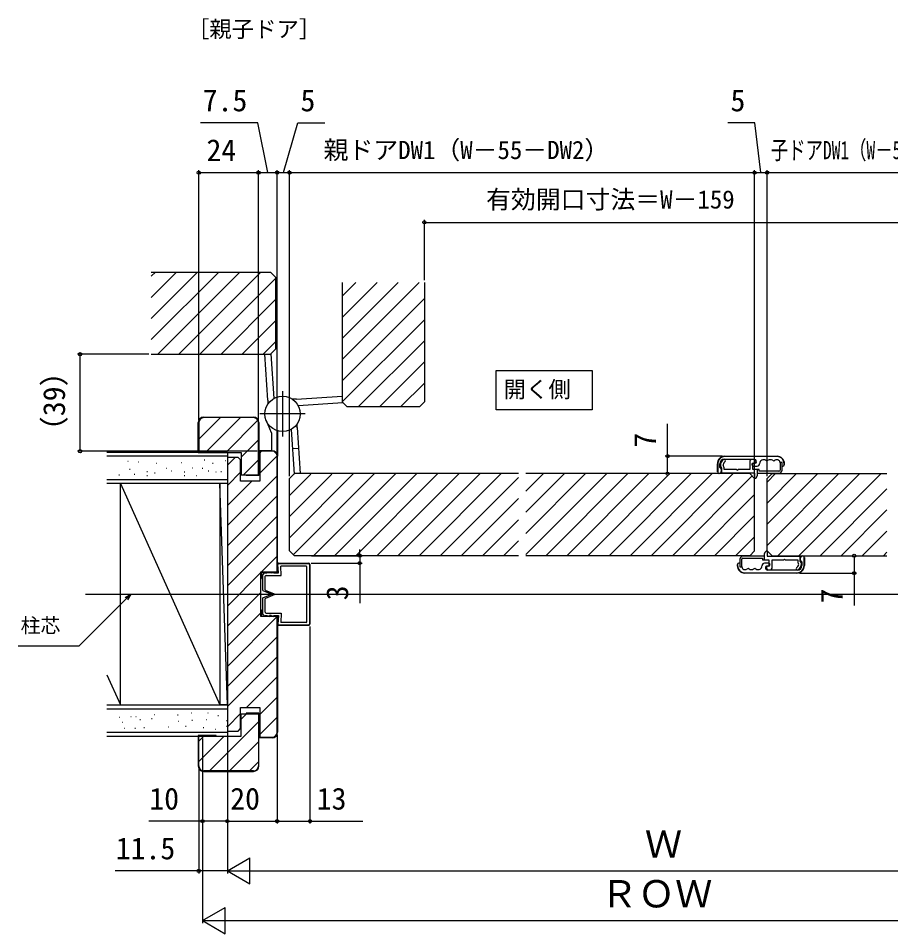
# Model space of a CAD drawing. Units: millimetres, scale not verified. Extents: x -525 to 525, y -783 to 779.
# Drawn here: x -85.1 to 265.7, y -470.6 to -102.6 of the extents above; entities that cross this region are included whole.
import ezdxf
from ezdxf.enums import TextEntityAlignment as Align

# ---------------------------------------------------------------- set-up
doc = ezdxf.new("R2010")
doc.units = ezdxf.units.MM
doc.header["$LTSCALE"] = 4
for name, color, linetype in [('0-2_USER1', 3, 'Continuous'), ('0-4_YKK_12', 2, 'Continuous'), ('0-5_YKK_13', 4, 'Continuous'), ('0-7_YKK_D', 6, 'Continuous'), ('0-9_YSS_K', 3, 'Continuous'), ('0-A_YSS_KE', 3, 'Continuous')]:
    doc.layers.add(name, color=color, linetype=linetype)
doc.styles.add('ＭＳ ゴシック', font='')
doc.styles.get('ＭＳ ゴシック').set_extended_font_data('MS Gothic')

msp = doc.modelspace()

# ---------------------------------------------------------------- linework, layer by layer
at = {"layer": '0-2_USER1'}
for p, q in [((107.066, -244.229), (145.679, -244.229)), ((107.066, -260.053), (107.066, -244.229)), ((145.679, -244.229), (145.679, -260.053)), ((145.679, -260.053), (107.066, -260.053))]:
    msp.add_line(p, q, dxfattribs=at)
at = {"layer": '0-4_YKK_12'}
for p, q in [((-31.601, -204.667), (16.399, -204.667)), ((-31.601, -206.326), (-29.942, -204.667)), ((-31.601, -214.812), (-21.457, -204.667)), ((-31.601, -223.297), (-12.972, -204.667)), ((-31.601, -231.782), (-4.487, -204.667)), ((-29.001, -237.667), (3.999, -204.667)), ((-20.516, -237.667), (12.484, -204.667)), ((18.399, -206.667), (16.399, -204.667)), ((-12.031, -237.667), (18.399, -207.238)), ((18.399, -206.667), (18.399, -235.667)), ((45.199, -208.867), (45.199, -256.867)), ((45.199, -214.379), (50.71, -208.867)), ((45.199, -222.865), (59.196, -208.867)), ((45.199, -231.35), (67.681, -208.867)), ((45.199, -239.835), (76.166, -208.867)), ((78.199, -208.867), (78.199, -256.867)), ((-3.545, -237.667), (18.399, -215.723)), ((45.199, -248.32), (78.199, -215.32)), ((4.94, -237.667), (18.399, -224.209)), ((45.199, -256.806), (78.199, -223.806)), ((13.425, -237.667), (18.399, -232.694)), ((51.622, -258.867), (78.199, -232.291)), ((-31.601, -237.667), (16.399, -237.667)), ((18.399, -235.667), (16.399, -237.667)), ((60.107, -258.867), (78.199, -240.776)), ((68.593, -258.867), (78.199, -249.262)), ((21.199, -252.567), (21.199, -270.767)), ((47.199, -258.867), (45.199, -256.867)), ((76.199, -258.867), (78.199, -256.867)), ((76.199, -258.867), (47.199, -258.867)), ((30.299, -261.667), (12.099, -261.667)), ((23.942, -294.432), (32.517, -285.858)), ((23.999, -287.667), (25.999, -285.667)), ((24.003, -302.857), (41.021, -285.839)), ((24.063, -311.282), (49.526, -285.819)), ((25.592, -318.239), (58.031, -285.8)), ((115.999, -285.667), (25.999, -285.667)), ((33.648, -318.667), (66.536, -285.78)), ((42.134, -318.667), (75.04, -285.761)), ((50.619, -318.667), (83.545, -285.742)), ((59.104, -318.667), (92.05, -285.722)), ((67.59, -318.667), (100.554, -285.703)), ((76.075, -318.667), (109.059, -285.683)), ((208.999, -285.667), (118.999, -285.667)), ((118.999, -292.714), (126.045, -285.667)), ((118.999, -301.2), (134.531, -285.667)), ((118.999, -309.685), (143.016, -285.667)), ((118.999, -318.17), (151.501, -285.667)), ((126.987, -318.667), (159.987, -285.667)), ((135.472, -318.667), (168.472, -285.667)), ((143.957, -318.667), (176.957, -285.667)), ((152.442, -318.667), (185.442, -285.667)), ((160.928, -318.667), (193.928, -285.667)), ((169.413, -318.667), (202.413, -285.667)), ((177.898, -318.667), (209.948, -286.617)), ((210.999, -287.667), (208.999, -285.667)), ((215.999, -287.667), (217.999, -285.667)), ((215.999, -289.052), (219.384, -285.667)), ((215.999, -297.538), (227.869, -285.667)), ((215.999, -306.023), (236.354, -285.667)), ((215.999, -314.508), (244.839, -285.667)), ((217.999, -285.667), (264.191, -285.667)), ((220.325, -318.667), (253.325, -285.667)), ((228.81, -318.667), (261.81, -285.667)), ((23.999, -316.667), (23.999, -287.667)), ((84.56, -318.667), (115.999, -287.229)), ((210.999, -316.667), (210.999, -287.667)), ((215.999, -316.667), (215.999, -287.667)), ((186.384, -318.667), (210.999, -294.052)), ((237.295, -318.667), (264.191, -291.772)), ((93.045, -318.667), (115.999, -295.714)), ((245.781, -318.667), (264.191, -300.257)), ((101.531, -318.667), (115.999, -304.2)), ((194.869, -318.667), (210.999, -302.538)), ((254.266, -318.667), (264.191, -308.743)), ((110.016, -318.667), (115.999, -312.685)), ((203.354, -318.667), (210.999, -311.023)), ((23.999, -316.667), (25.999, -318.667)), ((115.999, -318.667), (25.999, -318.667)), ((208.999, -318.667), (118.999, -318.667)), ((210.999, -316.667), (208.999, -318.667)), ((215.999, -316.667), (217.999, -318.667)), ((217.999, -318.667), (264.191, -318.667)), ((262.751, -318.667), (264.191, -317.228)), ((19.29, -324.693), (19.199, -322.196)), ((19.699, -321.666), (31.699, -321.666)), ((32.199, -322.166), (32.199, -346.166)), ((-58.051, -334.167), (411.836, -334.167)), ((19.199, -346.136), (19.29, -343.638)), ((31.699, -346.666), (19.699, -346.666))]:
    msp.add_line(p, q, dxfattribs=at)
for centre, start, end in [((19.699, -322.166), 90, 183.44813), ((31.699, -322.166), 0, 90), ((19.699, -346.166), 176.55187, 270), ((31.699, -346.166), 270, 0)]:
    msp.add_arc(centre, 0.5, start, end, dxfattribs=at)
at = {"layer": '0-5_YKK_13'}
for p, q in [((15.323, -256.142), (14.106, -237.667)), ((17.782, -255.444), (16.598, -237.468)), ((15.321, -256.111), (15.315, -257.693)), ((26.755, -255.79), (25.173, -255.784)), ((26.724, -255.792), (45.199, -254.575)), ((27.423, -258.251), (45.398, -257.067)), ((16.699, -269.271), (14.688, -264.5)), ((19.06, -268.438), (19.199, -268.767)), ((24.615, -267.891), (25.799, -285.867)), ((27.074, -267.193), (28.291, -285.667)), ((27.076, -267.224), (27.082, -265.642)), ((16.699, -269.271), (16.699, -276.667)), ((19.199, -268.767), (19.199, -278.667)), ((27.627, -275.579), (25.132, -275.744)), ((199.002, -278.667), (220.002, -278.667)), ((220.002, -278.817), (199.002, -278.817)), ((196.002, -284.987), (196.002, -281.667)), ((196.152, -281.667), (196.152, -285.217)), ((197.002, -283.167), (197.002, -281.667)), ((198.802, -279.867), (210.702, -279.867)), ((210.482, -280.024), (209.702, -280.024)), ((210.402, -281.467), (211.202, -281.467)), ((210.402, -282.667), (212.002, -282.667)), ((210.602, -281.467), (210.889, -281.467)), ((211.702, -280.867), (211.702, -280.967)), ((222.002, -281.167), (221.187, -281.167)), ((221.202, -281.361), (221.202, -284.224)), ((222.002, -284.224), (222.002, -281.167)), ((222.002, -282.667), (222.352, -282.667)), ((222.852, -282.167), (222.852, -281.667)), ((223.002, -282.167), (223.002, -281.667)), ((196.602, -285.667), (196.704, -285.667)), ((197.702, -283.36), (197.702, -285.524)), ((203.698, -284.024), (204.002, -284.327)), ((204.002, -284.327), (204.305, -284.024)), ((212.002, -285.524), (212.002, -286.524)), ((212.002, -285.524), (220.702, -285.524)), ((220.702, -284.724), (212.802, -284.724)), ((205.002, -320.111), (205.002, -323.167)), ((205.802, -322.974), (205.802, -320.111)), ((215.002, -318.811), (206.302, -318.811)), ((206.302, -319.611), (214.202, -319.611)), ((215.002, -318.811), (215.002, -317.811)), ((223.002, -320.008), (222.698, -320.311)), ((223.305, -320.311), (223.002, -320.008)), ((229.302, -320.975), (229.302, -318.811)), ((230.402, -318.667), (230.3, -318.667)), ((230.852, -322.667), (230.852, -319.117)), ((231.002, -319.348), (231.002, -322.667)), ((19.499, -325.566), (19.349, -322.187)), ((19.699, -321.816), (31.699, -321.816)), ((30.699, -322.866), (20.442, -322.866)), ((20.614, -326.616), (20.442, -322.866)), ((30.999, -345.166), (30.999, -323.166)), ((32.049, -322.166), (32.049, -346.166)), ((204.002, -322.167), (204.002, -322.667)), ((204.152, -322.167), (204.152, -322.667)), ((205.002, -321.667), (204.652, -321.667)), ((205.002, -323.167), (205.816, -323.167)), ((216.602, -321.667), (215.002, -321.667)), ((215.302, -323.467), (215.302, -323.367)), ((216.602, -322.867), (215.802, -322.867)), ((216.402, -322.867), (216.115, -322.867)), ((230.002, -321.167), (230.002, -322.667)), ((14.199, -325.166), (13.199, -326.166)), ((13.199, -332.666), (13.199, -326.166)), ((14.199, -325.166), (14.199, -325.566)), ((14.199, -325.566), (14.899, -325.566)), ((14.249, -332.353), (14.249, -326.916)), ((14.549, -326.616), (20.614, -326.616)), ((14.899, -325.566), (15.899, -325.166)), ((15.899, -325.166), (15.899, -325.566)), ((16.599, -325.566), (15.899, -325.566)), ((16.599, -325.566), (17.599, -325.166)), ((17.599, -325.166), (17.599, -325.566)), ((17.699, -325.566), (19.499, -325.566)), ((207.002, -325.517), (228.002, -325.517)), ((228.002, -325.667), (207.002, -325.667)), ((228.202, -324.467), (216.302, -324.467)), ((216.522, -324.311), (217.302, -324.311)), ((13.199, -332.666), (16.875, -334.166)), ((13.199, -335.666), (16.875, -334.166)), ((14.435, -332.63), (18.199, -334.166)), ((14.435, -335.701), (18.199, -334.166)), ((13.199, -342.166), (13.199, -335.666)), ((14.249, -341.416), (14.249, -335.979)), ((14.199, -343.166), (13.199, -342.166)), ((14.549, -341.716), (20.614, -341.716)), ((20.614, -341.716), (20.442, -345.466)), ((14.199, -343.166), (14.199, -342.766)), ((14.199, -342.766), (14.899, -342.766)), ((14.899, -342.766), (15.899, -343.166)), ((15.899, -343.166), (15.899, -342.766)), ((16.599, -342.766), (15.899, -342.766)), ((16.599, -342.766), (17.599, -343.166)), ((17.599, -343.166), (17.599, -342.766)), ((17.699, -342.766), (19.499, -342.766)), ((19.499, -342.766), (19.349, -346.145)), ((30.699, -345.466), (20.442, -345.466)), ((19.699, -346.516), (31.699, -346.516))]:
    msp.add_line(p, q, dxfattribs=at)
for points in [[(209.002, -280.724), (209.002, -284.024), (204.305, -284.024)], [(212.002, -284.024), (210.302, -284.024), (210.302, -281.767)], [(211.002, -287.524), (211.002, -285.524), (197.702, -285.524)], [(203.698, -284.024), (198.702, -284.024), (198.702, -283.36)], [(212.802, -284.724), (212.802, -284.024), (212.002, -284.024), (212.002, -285.524)], [(214.202, -319.611), (214.202, -320.311), (215.002, -320.311), (215.002, -318.811)], [(216.002, -316.811), (216.002, -318.811), (229.302, -318.811)], [(215.002, -320.311), (216.702, -320.311), (216.702, -322.567)], [(218.002, -323.611), (218.002, -320.311), (222.698, -320.311)], [(223.305, -320.311), (228.302, -320.311), (228.302, -320.975)]]:
    msp.add_lwpolyline(points, dxfattribs=at)
msp.add_circle((21.199, -261.667), 7.1, dxfattribs=at)
for centre, radius, start, end in [((199.002, -281.667), 3, 90, 180), ((199.002, -281.667), 2.85, 90, 180), ((220.002, -281.667), 3, 0, 90), ((220.002, -281.667), 2.85, 0, 90), ((196.342, -284.357), 1.36, 285.44548, 60.96826), ((198.802, -281.667), 1.8, 90, 180), ((200.202, -282.495), 3, 124.0562, 180), ((197.702, -282.494), 0.5, 180, 240), ((197.202, -283.36), 0.5, 0, 60), ((198.801, -282.159), 0.5, 169.40954, 216.91254), ((200.275, -282.434), 2, 124.0562, 169.40954), ((197.202, -283.36), 1.5, 0, 36.91254), ((198.802, -280.424), 0.5, 315, 124.0562), ((209.702, -280.724), 0.7, 90, 180), ((210.402, -282.067), 0.6, 90, 180), ((210.402, -282.067), 0.6, 180, 270), ((210.602, -281.767), 0.3, 90, 180), ((210.482, -280.844), 0.82, 321.50697, 90), ((210.702, -280.867), 1, 0, 90), ((210.889, -281.167), 0.3, 270, 321.50697), ((211.202, -280.967), 0.5, 270, 0), ((212.002, -281.667), 1, 270, 0), ((214.602, -281.667), 1.6, 56.99128, 180), ((215.952, -279.589), 0.878, 236.99128, 303.00872), ((217.302, -281.667), 1.6, 56.99128, 123.00872), ((218.652, -279.589), 0.878, 236.99128, 305.32907), ((219.908, -281.361), 1.294, 8.62056, 125.32907), ((219.908, -281.361), 1.294, 0, 8.62056), ((222.352, -282.167), 0.5, 270, 0), ((196.602, -285.217), 0.45, 180, 270), ((211.002, -286.524), 1, 270, 0), ((220.702, -284.224), 1.3, 270, 0), ((220.702, -284.224), 0.5, 270, 0), ((206.302, -320.111), 1.3, 90, 180), ((206.302, -320.111), 0.5, 90, 180), ((216.002, -317.811), 1, 90, 180), ((230.662, -319.978), 1.36, 105.44548, 240.96826), ((230.402, -319.117), 0.45, 0, 90), ((19.699, -322.166), 0.35, 90, 183.44813), ((30.699, -323.166), 0.3, 0, 90), ((31.699, -322.166), 0.35, 0, 90), ((207.002, -322.667), 3, 180, 270), ((204.652, -322.167), 0.5, 90, 180), ((207.002, -322.667), 2.85, 180, 270), ((207.096, -322.974), 1.294, 180, 188.62056), ((207.096, -322.974), 1.294, 188.62056, 305.32907), ((212.402, -322.667), 1.6, 236.99128, 0), ((215.002, -322.667), 1, 90, 180), ((215.802, -323.367), 0.5, 90, 180), ((216.302, -323.467), 1, 180, 270), ((216.522, -323.491), 0.82, 141.50697, 270), ((216.115, -323.167), 0.3, 90, 141.50697), ((216.402, -322.567), 0.3, 270, 0), ((216.602, -322.267), 0.6, 0, 90), ((216.602, -322.267), 0.6, 270, 0), ((217.302, -323.611), 0.7, 270, 0), ((228.202, -323.911), 0.5, 135, 304.0562), ((226.728, -321.901), 2, 304.0562, 349.40954), ((228.002, -322.667), 2.85, 270, 0), ((228.002, -322.667), 3, 270, 0), ((228.202, -322.667), 1.8, 270, 0), ((229.802, -320.975), 1.5, 180, 216.91254), ((226.802, -321.84), 3, 304.0562, 0), ((228.203, -322.176), 0.5, 349.40954, 36.91254), ((229.802, -320.975), 0.5, 180, 240), ((229.302, -321.841), 0.5, 0, 60), ((14.549, -326.916), 0.3, 90, 180), ((208.352, -324.746), 0.878, 56.99128, 125.32907), ((209.702, -322.667), 1.6, 236.99128, 303.00872), ((211.052, -324.746), 0.878, 56.99128, 123.00872), ((14.549, -332.353), 0.3, 180, 247.805), ((14.549, -335.979), 0.3, 112.195, 180), ((14.549, -341.416), 0.3, 180, 270), ((30.699, -345.166), 0.3, 270, 0), ((19.699, -346.166), 0.35, 176.55187, 270), ((31.699, -346.166), 0.35, 270, 0)]:
    msp.add_arc(centre, radius, start, end, dxfattribs=at)
at = {"layer": '0-7_YKK_D'}
for p, q in [((-12.501, -264.167), (-12.501, -163.688)), ((11.499, -164.688), (-12.501, -164.688)), ((11.499, -264.167), (11.499, -163.667)), ((11.499, -264.167), (11.499, -163.688)), ((11.499, -164.667), (18.999, -164.667)), ((18.999, -277.667), (18.999, -163.667)), ((18.999, -277.667), (18.999, -163.667)), ((18.999, -164.667), (23.999, -164.667)), ((23.999, -286.667), (23.999, -163.667)), ((23.999, -286.667), (23.999, -163.667)), ((23.999, -164.667), (210.999, -164.667)), ((210.999, -286.667), (210.999, -163.667)), ((210.999, -286.667), (210.999, -163.667)), ((210.999, -164.667), (215.999, -164.667)), ((215.999, -286.667), (215.999, -163.667)), ((215.999, -286.667), (215.999, -163.667)), ((215.999, -164.667), (330.999, -164.667)), ((78.199, -207.867), (78.199, -183.667)), ((78.199, -184.667), (276.799, -184.667)), ((-32.601, -237.667), (-61.218, -237.667)), ((-60.218, -276.667), (-60.218, -237.667)), ((10.999, -276.667), (-61.218, -276.667)), ((198.002, -278.667), (175.002, -278.667)), ((195.602, -285.667), (175.002, -285.667)), ((52.199, -318.667), (52.199, -316.117)), ((32.873, -318.667), (53.199, -318.667)), ((52.199, -318.667), (52.199, -321.669)), ((231.402, -318.667), (252.002, -318.667)), ((32.752, -321.669), (53.199, -321.669)), ((52.199, -321.669), (52.199, -337.723)), ((229.002, -325.667), (252.002, -325.667)), ((32.199, -347.166), (32.199, -426.366)), ((-11.001, -392.167), (-11.001, -466.366)), ((-11.001, -392.167), (-11.001, -426.366)), ((-1.001, -390.166), (-1.001, -446.366)), ((-1.001, -390.166), (-1.001, -426.366)), ((-1.001, -390.667), (-1.001, -446.366)), ((18.998, -390.721), (18.998, -426.366)), ((18.998, -390.721), (18.998, -426.366)), ((-1.001, -400.165), (-1.001, -426.366)), ((-12.501, -404.167), (-12.501, -446.366)), ((-1.001, -425.366), (18.998, -425.366)), ((-1.001, -445.366), (8.092, -440.116)), ((8.092, -450.616), (8.092, -440.116)), ((-1.001, -445.366), (8.092, -450.616)), ((-1.001, -445.366), (17.185, -445.366)), ((9.499, -445.366), (345.499, -445.366)), ((-11.001, -465.366), (-1.908, -460.116)), ((-1.908, -470.616), (-1.908, -460.116)), ((-11.001, -465.366), (-1.908, -470.616)), ((-11.001, -465.366), (7.185, -465.366)), ((-0.501, -465.366), (355.499, -465.366))]:
    msp.add_line(p, q, dxfattribs=at)
for points in [[(15.249, -164.667), (11.189, -144.667), (-11.765, -144.667)], [(21.499, -164.667), (27.273, -144.667), (38.228, -144.667)], [(213.499, -164.667), (211.108, -144.667), (200.153, -144.667)], [(176.002, -285.667), (176.002, -278.667), (176.002, -265.64)], [(251.002, -318.667), (251.002, -325.667), (251.002, -338.695)], [(-39.848, -334.167), (-41.652, -335.971), (-60.668, -354.987), (-85.06, -354.987)], [(-42.135, -335.487), (-39.848, -334.167), (-41.168, -336.454)], [(-1.001, -425.366), (-11.001, -425.366), (-32.551, -425.366)], [(18.998, -425.366), (32.199, -425.366), (53.476, -425.366)], [(-1.001, -445.366), (-12.501, -445.366), (-46.051, -445.366)]]:
    msp.add_lwpolyline(points, dxfattribs=at)
for centre in [(-12.501, -164.688), (11.499, -164.667), (11.499, -164.688), (18.999, -164.667), (18.999, -164.667), (23.999, -164.667), (23.999, -164.667), (210.999, -164.667), (210.999, -164.667), (215.999, -164.667), (215.999, -164.667), (78.199, -184.667), (-60.218, -237.667), (-60.218, -276.667), (176.002, -278.667), (176.002, -285.667), (52.199, -318.667), (251.002, -318.667), (52.199, -321.669), (251.002, -325.667), (-11.001, -425.366), (-1.001, -425.366), (-1.001, -425.366), (18.998, -425.366), (18.998, -425.366), (32.199, -425.366), (-12.501, -445.366)]:
    msp.add_circle(centre, 0.637, dxfattribs=at)
at = {"layer": '0-9_YSS_K'}
for p, q in [((-12.501, -271.852), (-3.817, -263.167)), ((-9.735, -277.167), (4.265, -263.167)), ((-1.653, -277.167), (11.272, -264.243)), ((4.499, -279.098), (11.499, -272.098)), ((-1.001, -277.167), (-49.431, -277.167)), ((-1.001, -278.667), (-49.431, -278.667)), ((-1.001, -277.167), (-1.001, -289.667)), ((-1.001, -282.33), (2.163, -279.166)), ((11.999, -277.412), (12.745, -276.666)), ((11.999, -285.494), (18.992, -278.501)), ((-41.062, -280.629), (-40.862, -280.629)), ((-36.872, -280.89), (-36.672, -280.89)), ((-29.539, -281.414), (-29.339, -281.414)), ((-19.492, -281.152), (-19.292, -281.152)), ((-15.069, -283.314), (-14.869, -283.314)), ((-10.326, -280.105), (-10.126, -280.105)), ((-6.921, -281.414), (-6.721, -281.414)), ((-1.945, -280.367), (-1.745, -280.367)), ((5.512, -286.167), (11.499, -280.181)), ((-44.592, -286.183), (-44.392, -286.183)), ((-40.289, -283.929), (-40.089, -283.929)), ((-38.443, -285.866), (-38.243, -285.866)), ((-33.322, -284.749), (-33.122, -284.749)), ((-33.322, -286.388), (-33.122, -286.388)), ((-30.248, -285.363), (-30.048, -285.363)), ((-25.479, -283.519), (-25.279, -283.519)), ((-23.47, -284.544), (-23.27, -284.544)), ((-18.347, -284.954), (-18.147, -284.954)), ((-18.347, -286.388), (-18.147, -286.388)), ((-13.468, -286.39), (-13.268, -286.39)), ((-11.111, -283.509), (-10.911, -283.509)), ((-8.717, -284.544), (-8.517, -284.544)), ((-5.643, -284.954), (-5.443, -284.954)), ((-3.594, -284.749), (-3.394, -284.749)), ((-1.001, -290.412), (4.299, -285.112)), ((-1.001, -306.577), (18.999, -286.577)), ((-1.001, -288.167), (-49.431, -288.167)), ((-1.001, -289.667), (-49.431, -289.667)), ((-44.001, -378.667), (-44.001, -289.667)), ((-44.001, -289.667), (-4.001, -378.667)), ((-4.001, -289.667), (-4.001, -378.667)), ((-1.001, -289.667), (-4.001, -289.667)), ((-1.001, -298.494), (8.827, -288.666)), ((-1.001, -289.667), (-1.001, -378.667)), ((-1.001, -314.659), (18.999, -294.659)), ((-1.001, -322.741), (18.999, -302.741)), ((-1.001, -330.823), (18.999, -310.823)), ((12.738, -325.166), (18.999, -318.906)), ((-1.001, -338.906), (12.499, -325.406)), ((-1.001, -346.988), (12.499, -333.488)), ((-1.001, -355.07), (12.499, -341.57)), ((-1.001, -363.152), (18.985, -343.166)), ((-1.001, -371.235), (18.999, -351.235)), ((-1.001, -379.317), (18.999, -359.317)), ((-49.431, -366.586), (-44.001, -378.667)), ((6.732, -379.666), (18.999, -367.399)), ((-49.431, -378.667), (-1.001, -378.667)), ((-1.001, -378.667), (-4.001, -378.667)), ((-1.001, -378.667), (-1.001, -391.167)), ((11.999, -382.481), (18.999, -375.481)), ((-49.431, -380.167), (-1.001, -380.167)), ((-30.453, -382.489), (-30.253, -382.489)), ((-21.011, -382.693), (-20.811, -382.693)), ((-15.432, -381.841), (-15.232, -381.841)), ((-8.922, -381.874), (-8.722, -381.874)), ((-1.001, -387.399), (4.299, -382.099)), ((4.499, -384.334), (6.665, -382.167)), ((-44.387, -383.513), (-44.187, -383.513)), ((-43.353, -385.573), (-43.153, -385.573)), ((-39.879, -383.308), (-39.679, -383.308)), ((-37.83, -383.308), (-37.63, -383.308)), ((-36.191, -384.538), (-35.991, -384.538)), ((-31.478, -384.128), (-31.278, -384.128)), ((-20.806, -385.152), (-20.606, -385.152)), ((-15.274, -384.742), (-15.074, -384.742)), ((-9.536, -384.538), (-9.336, -384.538)), ((-8.253, -405.167), (11.499, -385.416)), ((-4.823, -382.898), (-4.623, -382.898)), ((-1.34, -384.947), (-1.14, -384.947)), ((11.999, -390.563), (18.999, -383.563)), ((-49.431, -389.667), (-1.001, -389.667)), ((-42.502, -388.061), (-42.302, -388.061)), ((-38.181, -387.973), (-37.981, -387.973)), ((-34.547, -387.776), (-34.347, -387.776)), ((-24.729, -387.472), (-24.529, -387.472)), ((-17.789, -387.21), (-17.589, -387.21)), ((-10.718, -387.668), (-10.518, -387.668)), ((-7.905, -389.517), (-7.905, -389.717)), ((-5.939, -388.454), (-5.739, -388.454)), ((-1.487, -387.144), (-1.287, -387.144)), ((-49.431, -391.167), (-1.001, -391.167)), ((-12.501, -393.252), (-10.417, -391.167)), ((-12.501, -401.334), (-2.335, -391.167)), ((-0.17, -405.167), (11.499, -393.499)), ((7.912, -405.167), (11.499, -401.581))]:
    msp.add_line(p, q, dxfattribs=at)
msp.add_lwpolyline([(-1.001, -378.667), (-4.001, -289.667), (-4.001, -378.667)], dxfattribs=at)
at = {"layer": '0-A_YSS_KE'}
for p, q in [((-10.501, -262.967), (9.499, -262.967)), ((9.499, -263.167), (-10.501, -263.167)), ((9.499, -405.167), (-10.501, -405.167)), ((-10.501, -405.367), (9.499, -405.367))]:
    msp.add_line(p, q, dxfattribs=at)
for points in [[(-5.501, -277.167), (-5.501, -277.367), (-12.701, -277.367), (-12.701, -265.167)], [(-12.501, -265.167), (-12.501, -277.167), (4.499, -277.167), (4.499, -286.167)], [(4.499, -286.167), (11.499, -286.167), (11.499, -265.167)], [(11.699, -265.167), (11.699, -286.367), (6.499, -286.367), (6.499, -286.167)], [(16.999, -276.666), (11.999, -276.666), (11.999, -288.666), (4.299, -288.666), (4.299, -280.166), (3.299, -279.166), (-1.001, -279.166)], [(-1.001, -279.166), (-1.001, -389.166), (3.299, -389.166), (4.299, -388.166), (4.299, -379.666), (11.999, -379.666), (11.999, -391.666), (16.999, -391.666)], [(16.999, -276.466), (11.799, -276.466), (11.799, -283.466), (11.999, -283.466)], [(18.999, -389.666), (18.999, -343.166), (12.499, -343.166), (12.499, -325.166), (18.999, -325.166), (18.999, -278.666)], [(12.499, -327.866), (12.699, -327.866), (12.699, -325.366), (19.199, -325.366), (19.199, -278.666)], [(12.499, -340.466), (12.699, -340.466), (12.699, -342.966), (19.199, -342.966), (19.199, -389.666)], [(-12.501, -403.167), (-12.501, -391.167), (4.499, -391.167), (4.499, -382.167)], [(4.499, -382.167), (11.499, -382.167), (11.499, -403.167)], [(11.699, -403.167), (11.699, -381.967), (6.499, -381.967), (6.499, -382.167)], [(16.999, -391.866), (11.799, -391.866), (11.799, -384.866), (11.999, -384.866)], [(-5.501, -391.167), (-5.501, -390.967), (-12.701, -390.967), (-12.701, -403.167)]]:
    msp.add_lwpolyline(points, dxfattribs=at)
for centre, radius, start, end in [((-10.501, -265.167), 2.2, 90, 180), ((-10.501, -265.167), 2, 90, 180), ((9.499, -265.167), 2.2, 0, 90), ((9.499, -265.167), 2, 0, 90), ((16.999, -278.666), 2.2, 0.00001, 89.99999), ((16.999, -278.666), 2, 0.00001, 89.99999), ((16.999, -389.666), 2, 270.00001, 359.99999), ((16.999, -389.666), 2.2, 270.00001, 359.99999), ((-10.501, -403.167), 2.2, 180, 270), ((-10.501, -403.167), 2, 180, 270), ((9.499, -403.167), 2, 270, 0), ((9.499, -403.167), 2.2, 270, 360)]:
    msp.add_arc(centre, radius, start, end, dxfattribs=at)

# ---------------------------------------------------------------- texts
at = {"layer": '0-2_USER1', "style": 'ＭＳ ゴシック'}
for s, p in [('［親子ドア］', (-17.25, -112.224)), ('開く側', (110.062, -257.065))]:
    msp.add_text(s, height=6.598, dxfattribs=at).set_placement(p, align=Align.BOTTOM_LEFT)
at = {"layer": '0-7_YKK_D', "style": 'ＭＳ ゴシック'}
for s, height, p in [('7.5', 8.798, (-10.924, -142.667)), ('5', 8.798, (28.387, -142.667)), ('5', 8.798, (201.267, -142.667)), ('親ドアDW1（W－55－DW2）', 7.331, (37.669, -161.417)), ('24', 8.798, (-9.399, -162.688)), ('有効開口寸法＝W－159', 7.331, (103.01, -181.304)), ('柱芯', 5.865, (-84.134, -351.427)), ('10', 8.798, (-32.392, -423.366)), ('20', 8.798, (0.135, -423.366)), ('13', 8.798, (34.908, -423.366)), ('Ｗ', 11, (166.845, -443.366)), ('11.5', 8.798, (-45.892, -443.366)), ('ＲＯＷ', 11, (148.99, -463.366))]:
    msp.add_text(s, height=height, dxfattribs=at).set_placement(p, align=Align.BOTTOM_LEFT)
at = {"layer": '0-7_YKK_D', "style": 'ＭＳ ゴシック', "width": 0.7}
msp.add_text('子ドアDW1（W－55－DW1）', height=7.331, dxfattribs=at).set_placement((217.479, -161.456), align=Align.BOTTOM_LEFT)
at = {"layer": '0-7_YKK_D', "style": 'ＭＳ ゴシック'}
for s, p in [('（39）', (-63.649, -274.588)), ('7', (174.002, -275.277)), ('3', (50.199, -336.61)), ('7', (249.002, -337.854))]:
    msp.add_text(s, height=8.798, rotation=90, dxfattribs=at).set_placement(p, align=Align.BOTTOM_LEFT)

doc.saveas('drawing.dxf')
